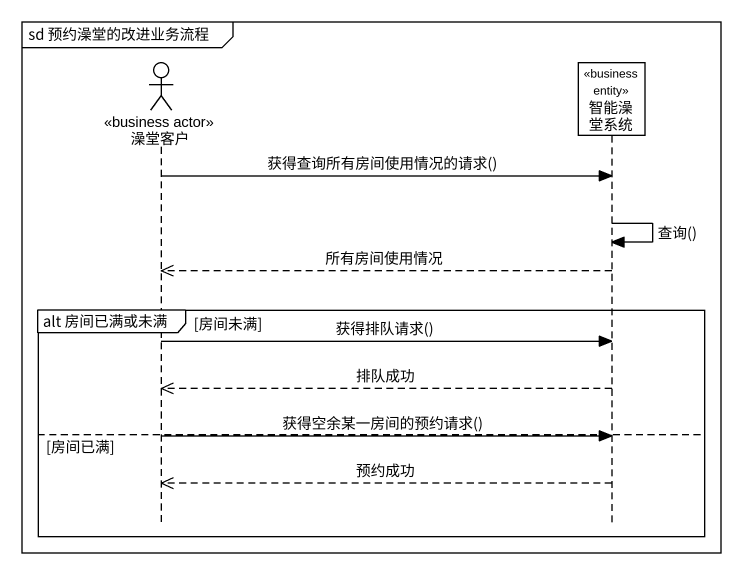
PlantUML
@startuml
mainframe sd 预约澡堂的改进业务流程
hide footbox
actor 澡堂客户 <<business actor>>
participant 智能澡堂系统 <<business entity>>

澡堂客户 -> 智能澡堂系统 : 获得查询所有房间使用情况的请求()
智能澡堂系统 -> 智能澡堂系统 : 查询()
智能澡堂系统 -->> 澡堂客户 : 所有房间使用情况
group alt 房间已满或未满 [房间未满]
  澡堂客户 -> 智能澡堂系统 : 获得排队请求()
  智能澡堂系统 -->> 澡堂客户 : 排队成功
else 房间已满
  澡堂客户 -> 智能澡堂系统 : 获得空余某一房间的预约请求()
  智能澡堂系统 -->> 澡堂客户 : 预约成功
end
@enduml
